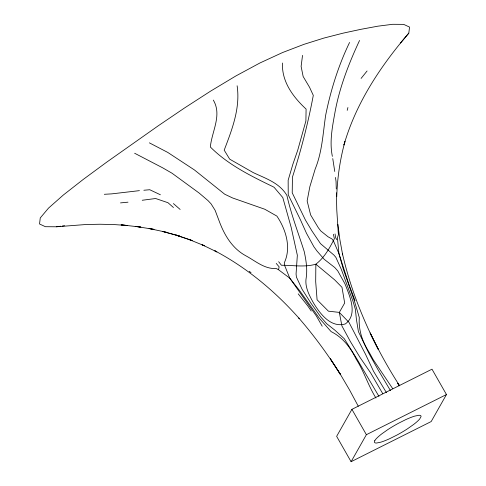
<?xml version="1.0" encoding="UTF-8"?>
<svg xmlns="http://www.w3.org/2000/svg" width="486" height="486" viewBox="0 0 486 486"><rect width="100%" height="100%" fill="white"/><g stroke="black" fill="none" stroke-linecap="round" stroke-linejoin="round"><path stroke-width="0.73" d="M336.749 196.702C337.314 178.07 340.018 159.53 344.951 141.548L343.948 145.01C355.934 103.02 380.641 65.987 408.817 33.139L409.54 27.082L403.659 24.367L392.633 24.3L377.914 26.177L360.952 29.312L342.94 33.188L323.98 38.054L303.932 44.354L282.639 52.512L259.949 62.967L235.807 75.992L210.535 91.18L184.546 107.965L158.266 125.783L106.647 162.196L83.234 179.437L63.362 194.995L48.539 208.093L40.259 217.935L39.542 223.991L45.417 226.707L56.443 226.78L85.852 224.526L100.049 224.24L113.937 224.562L127.551 225.504L121.087 224.842L140.897 227.102L135.211 226.342L154.013 229.374L149.056 228.535L166.911 232.357M302.529 55.361L301.113 66.424L303.143 76.496L309.552 87.28L313.294 95.371C308.094 123.043 301.071 150.35 292.432 177.147L292.226 192.833L305.475 220.128L311.86 230.807L320.493 243.644L333.894 255.047L335.85 257.325L341.403 269.572L352.97 301.223L355.375 309.309L356.42 319.411L358.419 331.622L368.698 352.939L377.743 369.214L390.452 390.58M278.557 269.651L279.146 266.863L276.236 263.424M347.204 110.371L347.927 107.54M349.568 42.464C338.426 65.543 330.699 90.189 325.656 115.273C322.965 133.364 322.194 151.832 315.195 169.007L309.861 186.654L307.134 200.943L310.645 214.97L318.342 227.746L320.778 230.947L328.068 236.797L331.938 238.912L333.42 240.868L338.863 253.419L349.021 284.638L355.017 300.597M359.555 40.466C348.675 63.8 339.277 87.99 334.781 113.445C332.242 127.532 329.411 142.112 332.363 156.37M351.919 409.346L336.64 436.349L351.099 461.7L431.179 421.55L446.458 394.541L431.999 369.19L351.919 409.346L366.383 434.691L351.099 461.7M361.092 78.428L367.076 70.98M400.543 42.987L408.817 33.139M366.383 434.691L446.458 394.541M142.234 200.262L155.629 198.513L167.962 202.705L173.453 207.51M56.443 226.78L60.859 226.215M62.33 226.026L64.541 225.741M120.504 202.899L128 202.17M139.433 190.64L111.725 193.871L104.308 194.297M143.856 190.251L149.755 189.728L160.392 194.777M189.121 239.519L175.981 235.096L162.634 231.445L179.626 236.081L175.981 235.096L192.17 240.558L189.121 239.519L204.576 245.825L202.067 244.744L216.859 251.912L214.848 250.794C247.034 267.786 275.307 291.485 299.376 318.664L298.829 318.044C314.199 335.729 328.02 354.701 340.492 374.524L330.352 358.808L340.492 374.524M134.634 153.242L162.616 167.798L172.044 173.235L199.09 193.009L208.063 200.645L211.082 203.865L215.122 210.317L219.842 222.807C224.957 236.026 232.648 248.468 245.394 255.545C255.132 260.672 264.457 269.293 276.206 268.509L278.454 269.681L289.674 278.095L299.74 290.798L319.351 318.275L331.118 331.616C342.624 337.278 350.54 347.533 356.08 358.972L356.208 359.209C364.087 371.468 368.206 385.72 375.957 398.028M149.372 142.848L167.773 152.434L194.418 169.942L224.739 194.23L232.618 197.972L264.809 209.247L276.892 216.106C285.865 229.374 291.491 247.495 284.31 262.792L284.596 265.35L289.735 278.053L316.307 315.912L322.194 326.191M173.405 203.573L180.148 209.454M249.215 271.31L251.007 272.646M298.222 293.86L307.632 305.718L311.247 311.034M336.841 239.598L335.753 237.958L335.036 233.942M278.66 261.717L281.424 265.253C292.949 265.186 304.552 267.464 315.851 264.196L334.666 279.863L341.98 287.311L344.677 303.021L339.331 312.401L341.901 325.912L350.442 341.652L359.956 357.307L370.557 372.792L382.731 393.636M399.334 385.696L397.688 383.272L399.395 385.781M399.632 385.756C388.757 369.002 379.092 351.487 370.411 333.511L370.144 332.959L378.254 349.325C362.574 319.041 350.035 287.032 342.46 253.735M378.934 396.351L356.864 358.875L344.276 338.718L334.903 330.201L326.677 323.694L321.003 317.255L311.046 303.313L302.098 289.279L296.424 277.099L296.071 274.013L297.341 255.247L291.157 227.302L282.791 197.559L274.122 187.335L273.199 186.788C250.873 175.981 228.049 164.766 210.341 146.991C211.811 131.396 222.266 115.121 213.311 100.092M392.779 388.776L373.181 359.585L369.22 352.386C362.343 341.688 358.419 330.14 359.288 317.492L354.33 300.731L343.231 268.989L338.906 253.413L337.43 237.812L338.396 234.726L336.762 209.733L336.403 192.79M386.425 392.609L373.54 371.304L365.618 354.47L348.978 322.364L339.331 312.401L328.427 311.168L317.085 299.789L315.693 281.692L315.851 264.196C324.429 257.61 329.563 248.17 334.392 238.699L333.39 234.276M340.176 374.026L349.61 390.051L358.279 406.229M342.673 254.895L339.848 239.501L337.879 224.332M332.764 158.588L334.757 171.491M335.455 177.445L336.045 181.412L336.282 188.993M282.481 63.028C281.576 81.642 293.143 97.072 306.095 109.077L305.894 120.953L297.724 150.217L292.918 164.116L288.155 180.215L288.228 194.758L300.47 219.872L306.52 233.359L313.895 246.767L316.969 250.995L324.217 259.311L334.793 267.549L337.794 270.963L344.951 283.818L346.081 286.619C350.43 297.954 357.575 314.873 345.339 323.949C330.772 328.172 320.061 313.731 313.482 302.96C309.242 295.306 304.473 286.576 306.247 277.53C307.474 268.873 306.046 260.083 304.236 251.608C298.331 232.903 291.187 214.618 286.91 195.421C279.401 182.76 265.672 178.49 253.157 172.56L229.696 159.159L224.198 150.144C232.01 129.677 240.467 108.111 237.119 85.773M374.785 440.656L374.39 441.725A27.38 4.896 -29.7 0 0 376.589 443.032L380.678 442.211A27.38 4.896 -29.7 0 0 389.79 438.639L396.953 435.049A27.38 4.896 -29.7 0 0 407.639 428.695L413.671 424.436A27.38 4.896 -29.7 0 0 419.673 419.023L421.052 416.587A27.38 4.896 -29.7 0 0 418.853 415.281L414.765 416.101A27.38 4.896 -29.7 0 0 405.652 419.673L398.49 423.263A27.38 4.896 -29.7 0 0 387.804 429.618L381.771 433.877A27.38 4.896 -29.7 0 0 375.769 439.295L374.785 440.656"/></g></svg>
